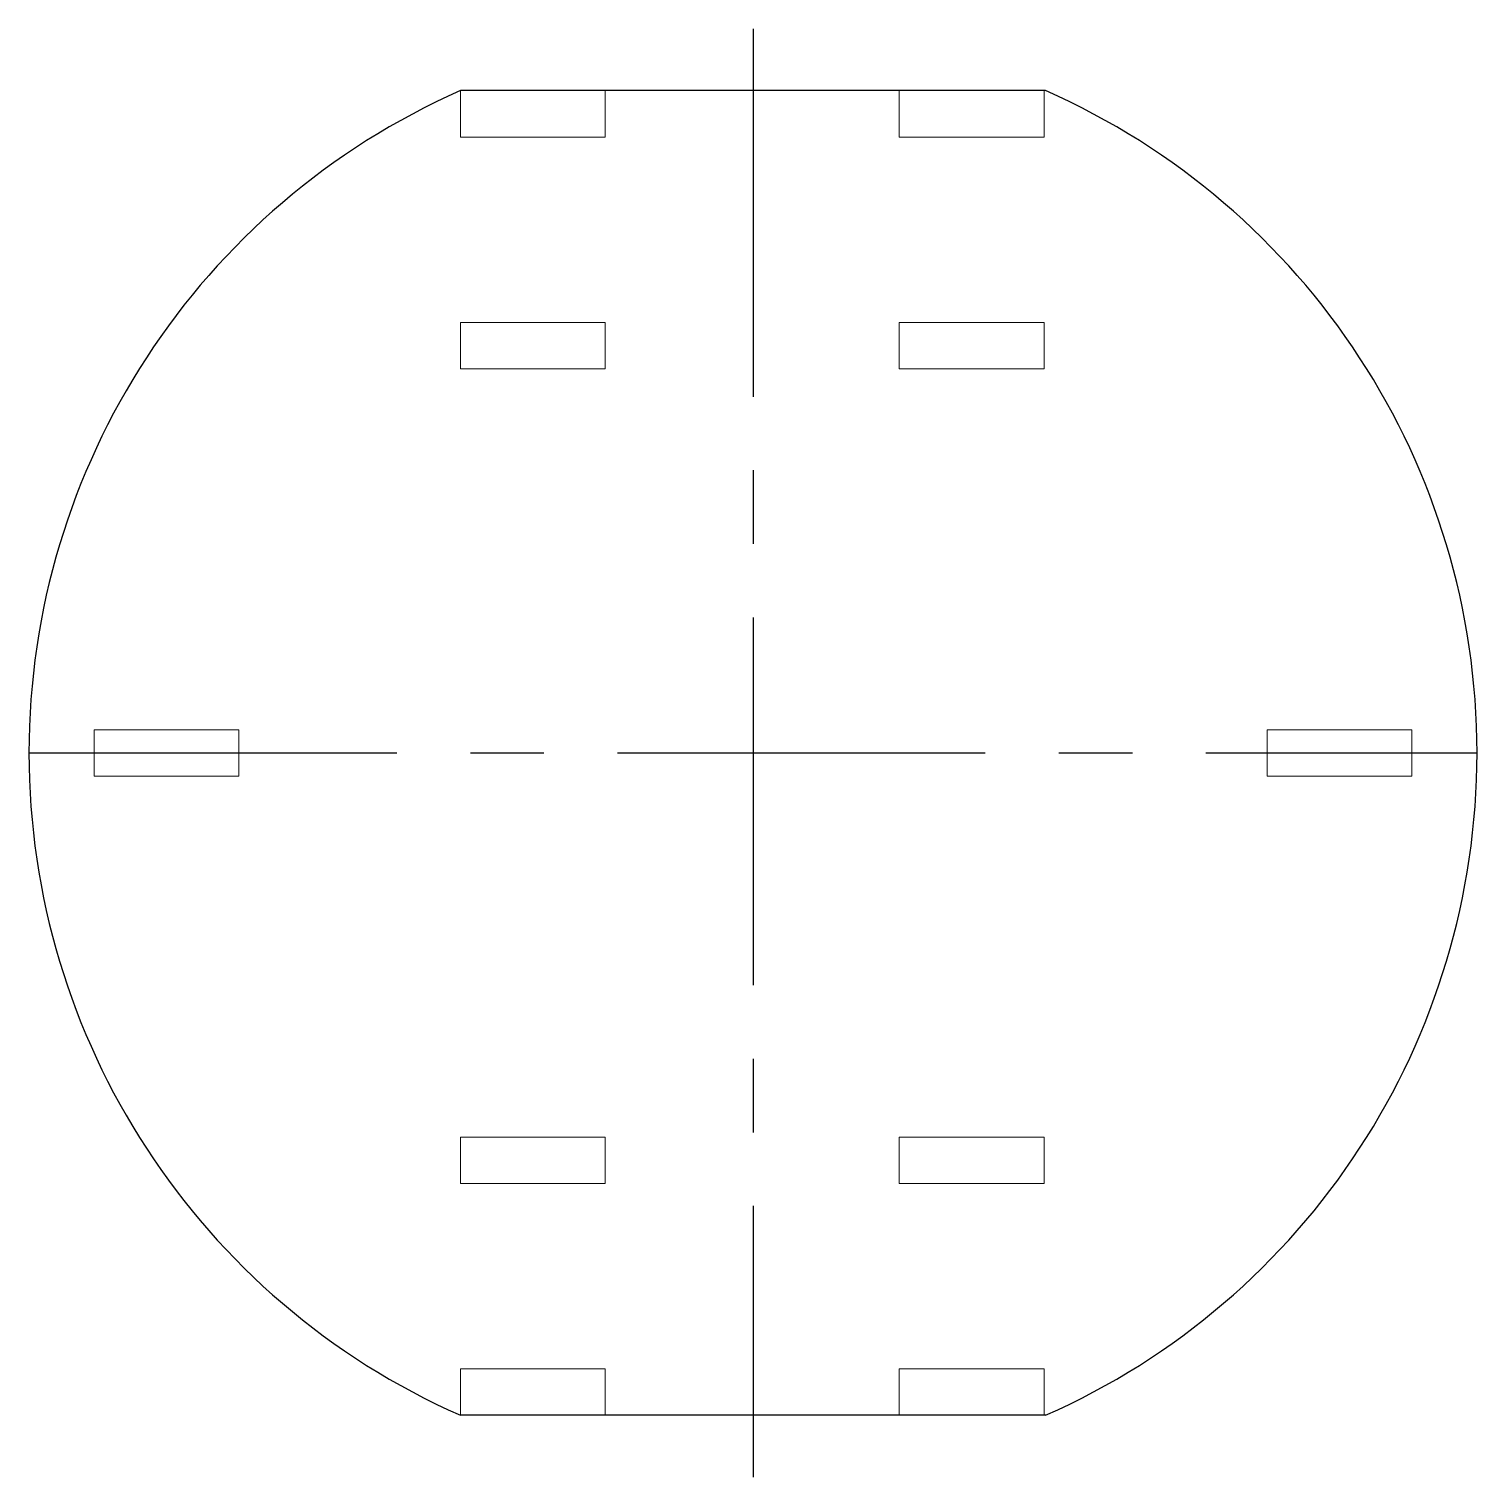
# Model space of a CAD drawing. Header units: millimetres. Extents: x 7.62 to 12.62, y 16.73 to 21.73.
import ezdxf

# ---------------------------------------------------------------- set-up
doc = ezdxf.new("R2010")
doc.units = ezdxf.units.MM
doc.linetypes.add('CENTERX2', pattern=[2.032, 1.27, -0.254, 0.254, -0.254])

msp = doc.modelspace()

# ---------------------------------------------------------------- linework, layer by layer
at = {"color": 7, "linetype": 'CENTERX2'}
for p, q in [((10.1186, 21.7299), (10.1186, 16.7299)), ((7.6186, 19.2299), (12.6186, 19.2299))]:
    msp.add_line(p, q, dxfattribs=at)
at = {"color": 7, "linetype": 'Continuous'}
for p, q in [((11.1286, 21.5168), (9.1086, 21.5168)), ((11.1286, 16.943), (9.1086, 16.943))]:
    msp.add_line(p, q, dxfattribs=at)
at = {"color": 7, "linetype": 'Continuous', "lineweight": 15}
for p, q in [((9.1086, 21.3568), (9.1086, 21.5168)), ((9.6086, 21.5168), (9.6086, 21.3568)), ((10.6236, 21.5168), (9.6086, 21.5168)), ((10.6236, 21.3568), (10.6236, 21.5168)), ((11.1236, 21.5168), (11.1236, 21.3568)), ((11.1286, 21.5168), (11.1236, 21.5168)), ((9.6086, 21.3568), (9.1086, 21.3568)), ((11.1236, 21.3568), (10.6236, 21.3568)), ((9.1086, 20.7168), (9.6086, 20.7168)), ((9.1086, 20.5568), (9.1086, 20.7168)), ((9.6086, 20.7168), (9.6086, 20.5568)), ((10.6236, 20.7168), (11.1236, 20.7168)), ((10.6236, 20.5568), (10.6236, 20.7168)), ((11.1236, 20.7168), (11.1236, 20.5568)), ((9.6086, 20.5568), (9.1086, 20.5568)), ((11.1236, 20.5568), (10.6236, 20.5568)), ((7.8437, 19.3099), (8.3437, 19.3099)), ((7.8437, 19.1499), (7.8437, 19.3099)), ((8.3437, 19.3099), (8.3437, 19.1499)), ((11.8934, 19.3099), (12.3934, 19.3099)), ((11.8934, 19.1499), (11.8934, 19.3099)), ((12.3934, 19.3099), (12.3934, 19.1499)), ((8.3437, 19.1499), (7.8437, 19.1499)), ((12.3934, 19.1499), (11.8934, 19.1499)), ((9.1086, 17.903), (9.6086, 17.903)), ((9.1086, 17.743), (9.1086, 17.903)), ((9.6086, 17.903), (9.6086, 17.743)), ((10.6236, 17.903), (11.1236, 17.903)), ((10.6236, 17.743), (10.6236, 17.903)), ((11.1236, 17.903), (11.1236, 17.743)), ((9.6086, 17.743), (9.1086, 17.743)), ((11.1236, 17.743), (10.6236, 17.743)), ((9.1086, 17.103), (9.6086, 17.103)), ((9.1086, 16.943), (9.1086, 17.103)), ((9.6086, 17.103), (9.6086, 16.943)), ((10.6236, 17.103), (11.1236, 17.103)), ((10.6236, 16.943), (10.6236, 17.103)), ((11.1236, 17.103), (11.1236, 16.943)), ((9.6086, 16.943), (10.6236, 16.943)), ((11.1236, 16.943), (11.1286, 16.943))]:
    msp.add_line(p, q, dxfattribs=at)
at = {"color": 7, "linetype": 'Continuous'}
for start, end in [(113.8285, 246.1715), (293.8285, 66.1715)]:
    msp.add_arc((10.1186, 19.2299), 2.5, start, end, dxfattribs=at)
at = {"color": 7, "linetype": 'Continuous', "lineweight": 15}
for start, end in [(113.8285, 246.1715), (293.8285, 66.1715)]:
    msp.add_arc((10.1186, 19.2299), 2.5, start, end, dxfattribs=at)

doc.saveas('drawing.dxf')
